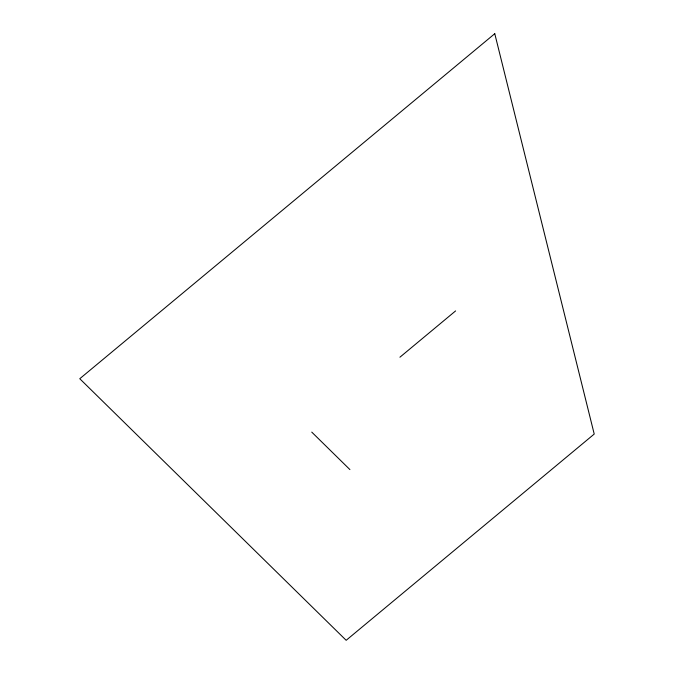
<?xml version="1.0" encoding="UTF-8"?>
<svg xmlns="http://www.w3.org/2000/svg" width="674" height="674" viewBox="0 0 674 674"><rect width="100%" height="100%" fill="white"/><g stroke="black" fill="none" stroke-linecap="round" stroke-linejoin="round"><path stroke-width="1.01" d="M399.918 357.212L455.599 310.916M311.75 432.11L349.916 469.593M494.767 33.7L79.776 378.721L346.166 640.3L594.224 434.064L494.767 33.7"/></g></svg>
